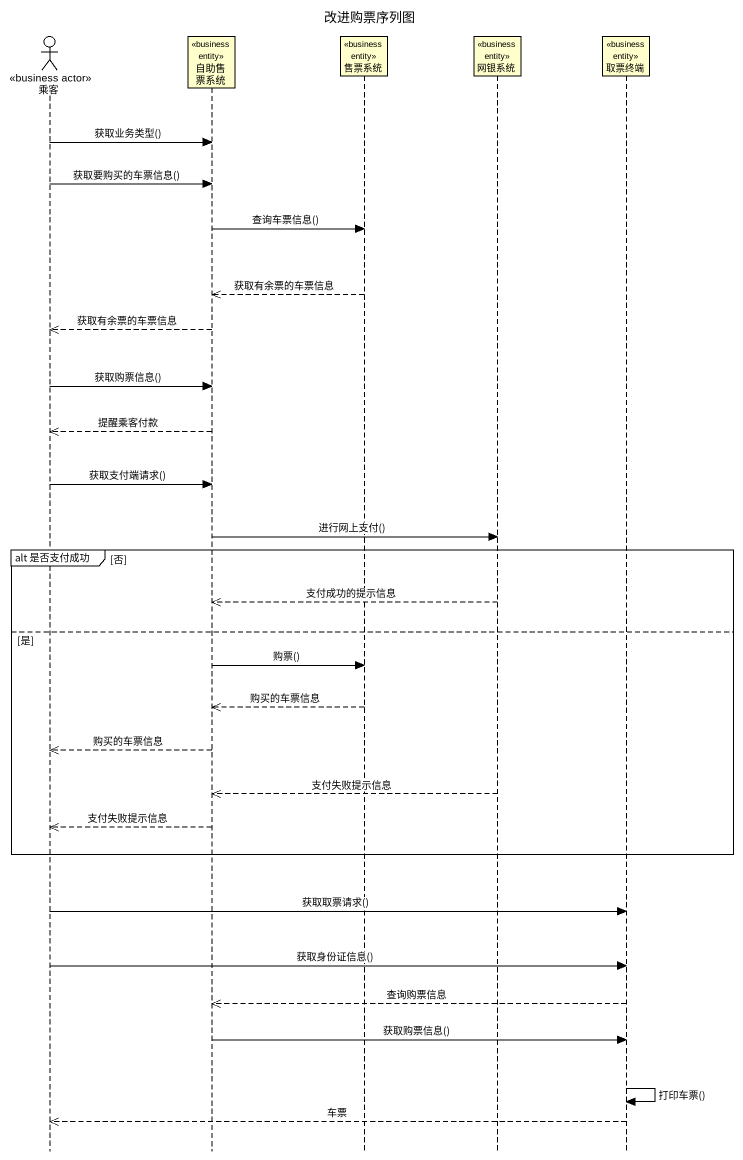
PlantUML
@startuml
title 改进购票序列图
hide footbox
actor 乘客 <<business actor>>
participant 自助售票系统 <<business entity>>
participant 售票系统 <<business entity>>
participant 网银系统 <<business entity>>
participant 取票终端 <<business entity>>

乘客 -> 自助售票系统 : 获取业务类型()
乘客 -> 自助售票系统 : 获取要购买的车票信息()
自助售票系统 -> 售票系统 : 查询车票信息()
售票系统 -->> 自助售票系统 : 获取有余票的车票信息
自助售票系统 -->> 乘客 : 获取有余票的车票信息
乘客 -> 自助售票系统 : 获取购票信息()
自助售票系统 -->> 乘客 : 提醒乘客付款
乘客 -> 自助售票系统 : 获取支付端请求()
自助售票系统 -> 网银系统 : 进行网上支付()
group alt 是否支付成功 [否]
  网银系统 -->> 自助售票系统 : 支付成功的提示信息
else 是
  自助售票系统 -> 售票系统 : 购票()
  售票系统 -->> 自助售票系统 : 购买的车票信息
  自助售票系统 -->> 乘客 : 购买的车票信息
  网银系统 -->> 自助售票系统 : 支付失败提示信息
  自助售票系统 -->> 乘客 : 支付失败提示信息
end
乘客 -> 取票终端 : 获取取票请求()
乘客 -> 取票终端 : 获取身份证信息()
取票终端 -->> 自助售票系统 : 查询购票信息
自助售票系统 -> 取票终端 : 获取购票信息()
取票终端 -> 取票终端 : 打印车票()
取票终端 -->> 乘客 : 车票
@enduml
